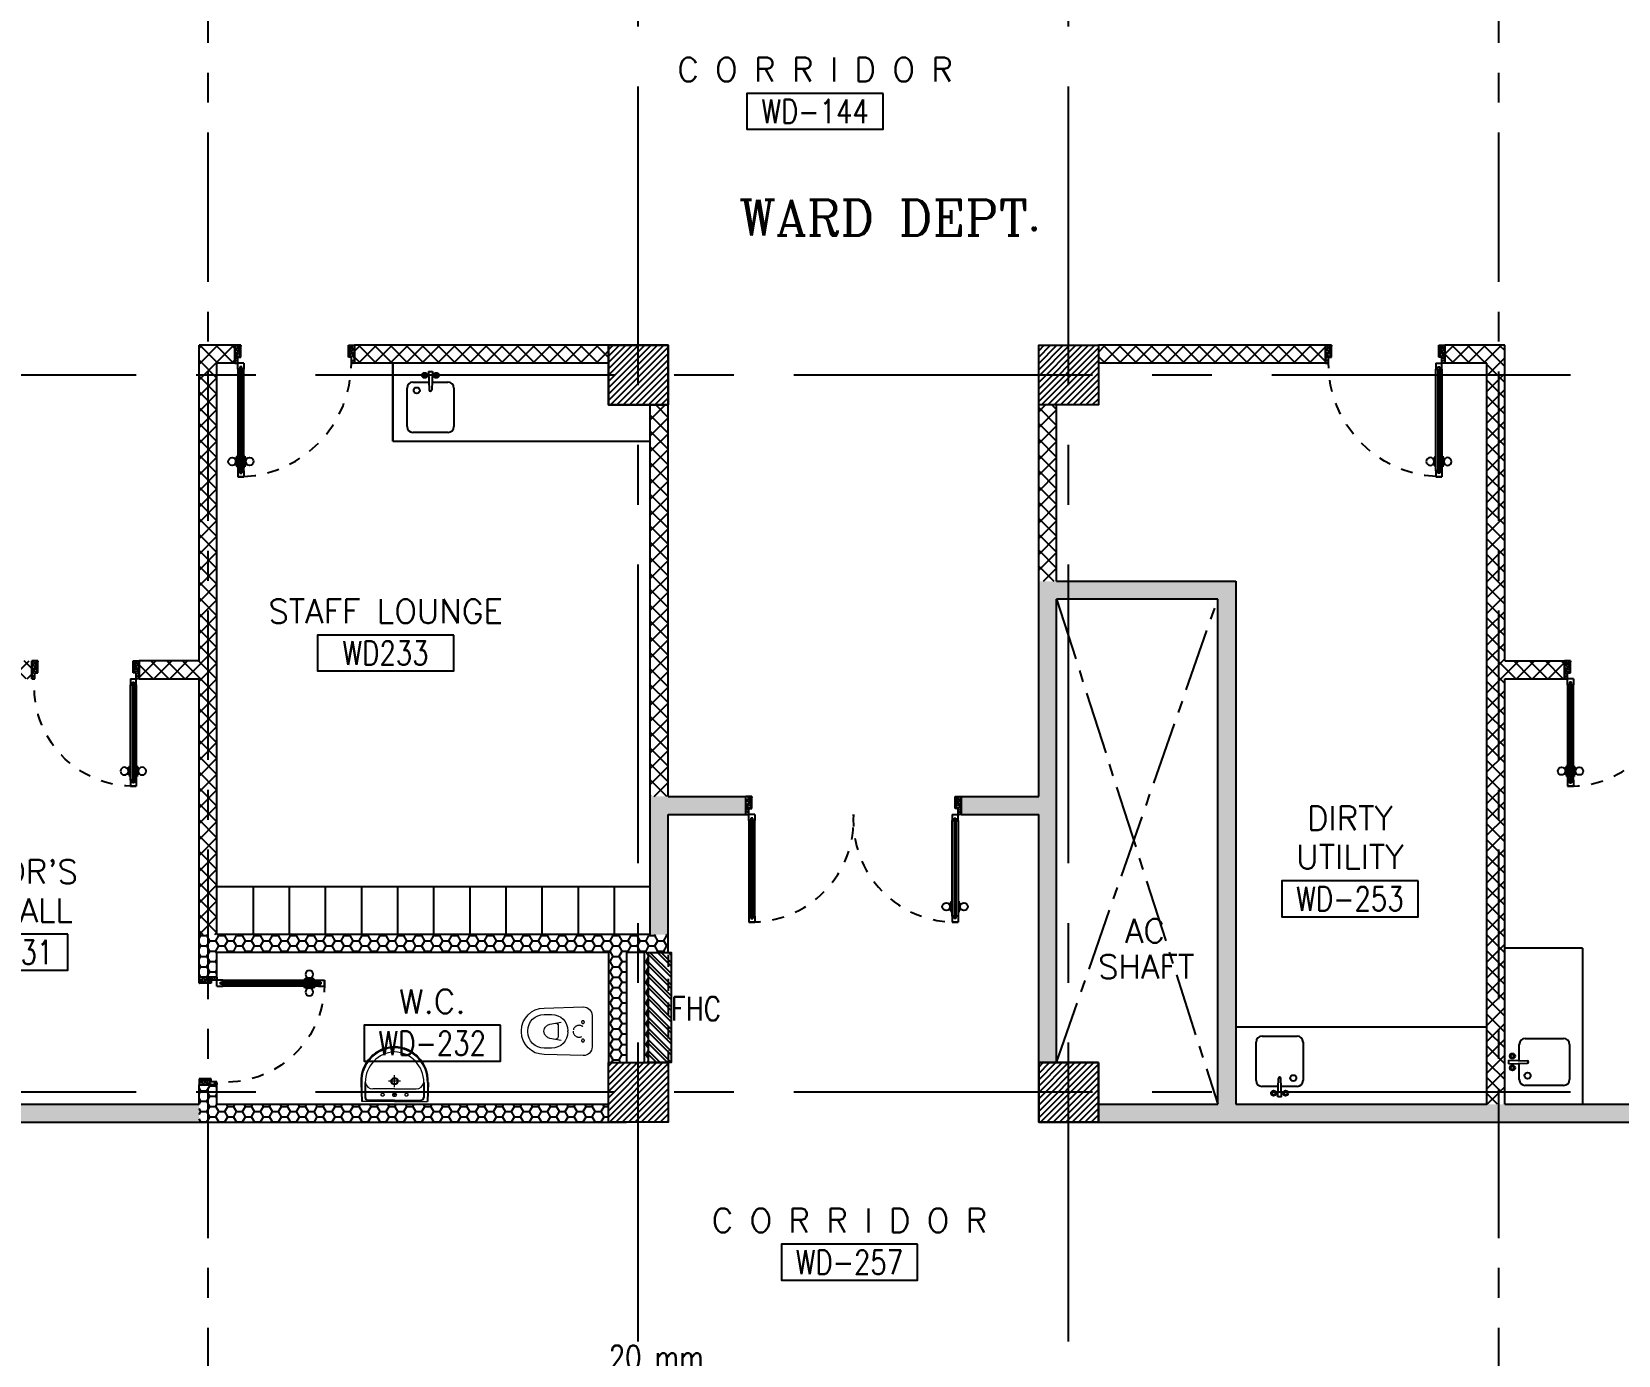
# Model space of a CAD drawing. Extents: x 88852.7 to 88945.7, y 39921.6 to 40001.1.
# Drawn here: x 88912.14 to 88925.41, y 39957.5 to 39968.57 of the extents above; entities that cross this region are included whole.
import ezdxf
from ezdxf.enums import TextEntityAlignment as Align

# ---------------------------------------------------------------- set-up
doc = ezdxf.new("R2010")
doc.units = 0
doc.header["$MEASUREMENT"] = 0
for name, pattern in [('CENTER', [2, 1.25, -0.25, 0.25, -0.25]), ('CENTER2', [1.125, 0.75, -0.125, 0.125, -0.125]), ('CENTERX2', [4, 2.5, -0.5, 0.5, -0.5]), ('DASHED', [0.75, 0.5, -0.25]), ('HIDDEN', [0.375, 0.25, -0.125]), ('HIDDEN2', [0.1875, 0.125, -0.0625])]:
    doc.linetypes.add(name, pattern=pattern)
doc.layers.get('0').update_dxf_attribs({"linetype": 'CONTINUOUS'})
for name, color, linetype in [('AXES', 11, 'CENTERX2'), ('AXES1', 11, 'CENTER'), ('COL', 2, 'CONTINUOUS'), ('DOOR', 7, 'CONTINUOUS'), ('EJ', 9, 'CONTINUOUS'), ('FHC', 4, 'CONTINUOUS'), ('FIX', 3, 'CONTINUOUS'), ('HAT', 8, 'CONTINUOUS'), ('INSUL', 4, 'CONTINUOUS'), ('Locker', 7, 'CONTINUOUS'), ('ME-FIX', 7, 'CONTINUOUS'), ('RM-BOX', 4, 'CONTINUOUS'), ('RM-NAME', 2, 'CONTINUOUS'), ('RM-NO', 2, 'CONTINUOUS'), ('WALL', 2, 'CONTINUOUS'), ('WallType', 11, 'CONTINUOUS'), ('WallType2', 3, 'CONTINUOUS')]:
    doc.layers.add(name, color=color, linetype=linetype)
doc.styles.add('ROMANC', font='romanc', dxfattribs={"height": 0.1})
doc.styles.add('ROMANS', font='ROMANS.shx', dxfattribs={"width": 0.6})
pattern_1 = [(0, (0, 0), (0.075, 0.04330127), [0.05, -0.1]), (120, (0, 0), (-0.074999999836, 0.043301270284), [0.05, -0.1]), (60, (0, 0), (1.64e-10, 0.086602540284), [-0.1, 0.05])]

# ---------------------------------------------------------------- blocks, each defined once
blk = doc.blocks.new('WC1')
at = {"layer": 'FIX', "lineweight": 20}
for p, q in [((-210, 204), (-538, 194)), ((-475, 141), (-538, 141)), ((-727, 5), (-727, -5)), ((-674, 5), (-674, -5)), ((-534, 24), (-540, 0)), ((-540, 0), (-534, -24)), ((-395, 76), (-490, 60)), ((-339, 5), (-339, -5)), ((-137, 0), (-137, 131)), ((-137, -131), (-137, 0)), ((-490, -60), (-395, -76)), ((-538, -141), (-475, -141)), ((-538, -194), (-210, -204)), ((-213, -204), (-210, -204))]:
    blk.add_line(p, q, dxfattribs=at)
at = {"layer": 'FIX', "linetype": 'Continuous', "lineweight": 20}
blk.add_line((-420, -47), (-420, 45), dxfattribs=at)
at = {"layer": 'FIX', "linetype": 'HIDDEN2', "lineweight": 20, "ltscale": 0.3}
blk.add_circle((-245, 0), 49.8, dxfattribs=at)
at = {"layer": 'FIX', "linetype": 'HIDDEN', "lineweight": 20, "ltscale": 0.05}
for centre in [(-213, 78), (-213, -77)]:
    blk.add_circle(centre, 11.6, dxfattribs=at)
at = {"layer": 'FIX', "lineweight": 20}
for centre, radius, start, end in [((-538, 5), 189, 90, 180), ((-538, 5), 136, 90, 180), ((-475, 5), 136, 360, 90), ((-210, 131), 73, 360, 90), ((-473, -7), 68.2, 128.9242, 152.8468), ((-464, -18), 82, 108.496, 128.9242), ((-538, -5), 189, 180, 270), ((-538, -5), 136, 180, 270), ((-473, 7), 68.2, 207.1532, 231.0758), ((-464, 18), 82, 231.0758, 251.504), ((-475, -5), 136, 270, 0), ((-210, -131), 73, 270, 0)]:
    blk.add_arc(centre, radius, start, end, dxfattribs=at)
at = {"layer": 'FIX', "linetype": 'Continuous', "lineweight": 20}
for centre, start, end in [((-443, 46), 357.6662, 91.6121), ((-442, -46), 268.3879, 2.3338)]:
    blk.add_arc(centre, 22.3, start, end, dxfattribs=at)
blk = doc.blocks.new('LAV1')
at = {"layer": 'FIX', "linetype": 'DASHED', "lineweight": 20, "ltscale": 0.05}
for p, q in [((0, 170), (0, 270)), ((0, 170), (0, 270)), ((50, 220), (-50, 220))]:
    blk.add_line(p, q, dxfattribs=at)
at = {"layer": 'FIX', "linetype": 'ByBlock', "ltscale": 0.3}
for p, q in [((-280, 210), (-275, 50)), ((-245, 210), (-245, 85)), ((245, 210), (245, 85)), ((280, 210), (275, 50)), ((0, 60), (-220, 60)), ((0, 60), (220, 60))]:
    blk.add_line(p, q, dxfattribs=at)
at = {"layer": 'FIX', "linetype": 'Continuous', "lineweight": 20}
for p, q in [((-275, 210), (-275, 50)), ((0, 155), (-181, 155)), ((0, 155), (181, 155)), ((275, 210), (275, 50)), ((0, 50), (-275, 50)), ((0, 50), (-252, 50)), ((0, 50), (275, 50)), ((0, 50), (252, 50))]:
    blk.add_line(p, q, dxfattribs=at)
at = {"layer": 'FIX', "lineweight": 20}
for p, q in [((16, 107), (-15, 107)), ((0, 92), (0, 123))]:
    blk.add_line(p, q, dxfattribs=at)
for centre, radius in [((0, 220), 29.5), ((0, 220), 22.5), ((0, 107), 15.5)]:
    blk.add_circle(centre, radius, dxfattribs=at)
at = {"layer": 'FIX', "linetype": 'HIDDEN', "lineweight": 20, "ltscale": 0.05}
for centre in [(-100, 107), (100, 107)]:
    blk.add_circle(centre, 12.4, dxfattribs=at)
at = {"layer": 'FIX', "linetype": 'ByBlock', "ltscale": 0.3}
for centre, radius, start, end in [((7, 220), 287, 91.3776, 182.0064), ((-7, 220), 287, 357.9936, 88.6224), ((-220, 85), 24.9, 179.7021, 269.9486), ((220, 85), 24.9, 270.0514, 0.2979)]:
    blk.add_arc(centre, radius, start, end, dxfattribs=at)
at = {"layer": 'FIX', "linetype": 'Continuous', "lineweight": 20}
for centre, radius, start, end in [((8, 217), 283, 91.6988, 181.351), ((8, 212), 253, 91.7328, 180.4884), ((-8, 217), 283, 358.649, 88.3012), ((-8, 212), 253, 359.5116, 88.2672), ((-179, 222), 66.9, 190.2006, 268.0786), ((179, 222), 66.9, 271.9214, 349.7994)]:
    blk.add_arc(centre, radius, start, end, dxfattribs=at)
blk = doc.blocks.new('A$C272A55A0')
at = {"layer": 'DOOR', "color": 0, "linetype": 'ByBlock'}
for p, q in [((0, 900), (0, 1050)), ((50, 1050), (0, 1050)), ((25, 950), (50, 950)), ((25, 900), (25, 950)), ((50, 950), (50, 1050)), ((1750, 950), (1750, 1050)), ((1750, 1050), (1800, 1050)), ((1775, 950), (1750, 950)), ((1775, 900), (1775, 950)), ((1800, 1050), (1800, 900)), ((0, 900), (25, 900)), ((75, 900), (25, 900)), ((25, 850), (25, 900)), ((42, 850), (25, 850)), ((58, 870), (42, 870)), ((42, 870), (42, 850)), ((58, 850), (58, 870)), ((75, 850), (58, 850)), ((75, 900), (75, 850)), ((1725, 900), (1775, 900)), ((1725, 900), (1725, 850)), ((1725, 850), (1742, 850)), ((1742, 870), (1758, 870)), ((1742, 850), (1742, 870)), ((1758, 870), (1758, 850)), ((1758, 850), (1775, 850)), ((1800, 900), (1775, 900)), ((1775, 850), (1775, 900)), ((1718, 160), (1709, 160)), ((1709, 95), (1709, 160)), ((1725, 173), (1718, 173)), ((1718, 173), (1718, 83)), ((1718, 95), (1718, 160)), ((1775, 173), (1782, 173)), ((1782, 173), (1782, 83)), ((1782, 160), (1791, 160)), ((1782, 95), (1782, 160)), ((1791, 95), (1791, 160)), ((25, 50), (42, 50)), ((25, 50), (25, 0)), ((25, 0), (75, 0)), ((75, 0), (25, 0)), ((42, 50), (42, 30)), ((42, 30), (58, 30)), ((58, 50), (75, 50)), ((58, 50), (58, 30)), ((75, 50), (75, 0)), ((1718, 95), (1709, 95)), ((1725, 83), (1718, 83)), ((1742, 50), (1725, 50)), ((1725, 50), (1725, 0)), ((1775, 0), (1725, 0)), ((1725, 0), (1775, 0)), ((1742, 50), (1742, 30)), ((1758, 30), (1742, 30)), ((1775, 50), (1758, 50)), ((1758, 50), (1758, 30)), ((1775, 83), (1782, 83)), ((1775, 50), (1775, 0)), ((1782, 95), (1791, 95))]:
    blk.add_line(p, q, dxfattribs=at)
at = {"layer": 'DOOR', "color": 9, "linetype": 'ByBlock'}
for p, q in [((50, 1050), (0, 1010)), ((50, 1050), (0, 937)), ((50, 1050), (37, 950)), ((1750, 1050), (1800, 1010)), ((1750, 1050), (1800, 937)), ((1750, 1050), (1763, 950))]:
    blk.add_line(p, q, dxfattribs=at)
at = {"layer": 'DOOR', "linetype": 'ByBlock'}
for p, q in [((25, 850), (25, 50)), ((42, 850), (42, 50)), ((58, 850), (58, 50)), ((75, 50), (75, 850)), ((1725, 50), (1725, 850)), ((1742, 850), (1742, 50)), ((1758, 850), (1758, 50)), ((1775, 850), (1775, 50))]:
    blk.add_line(p, q, dxfattribs=at)
at = {"layer": 'DOOR', "color": 0, "linetype": 'ByBlock'}
for centre in [(1676, 128), (1824, 128)]:
    blk.add_circle(centre, 32.4, dxfattribs=at)
at = {"layer": 'DOOR', "color": 9, "linetype": 'ByBlock'}
for centre, radius, start, end in [((50, 1050), 54.4, 203.2074, 270), ((50, 1050), 74.4, 227.7764, 270), ((50, 1050), 94.4, 238.0182, 270), ((50, 1050), 114, 244.0838, 257.3774), ((50, 1050), 34.4, 180, 270), ((50, 1050), 14.4, 180, 270), ((1750, 1050), 14.4, 270, 0), ((1750, 1050), 34.4, 270, 0), ((1750, 1050), 54.4, 270, 336.7926), ((1750, 1050), 74.4, 270, 312.2236), ((1750, 1050), 94.4, 270, 301.9818), ((1750, 1050), 114, 282.6226, 295.9162), ((50, 1050), 134, 248.1598, 259.28), ((50, 1050), 154, 251.1053, 256.2858), ((1750, 1050), 134, 280.72, 291.8402), ((1750, 1050), 154, 283.7142, 288.8947)]:
    blk.add_arc(centre, radius, start, end, dxfattribs=at)
at = {"layer": 'DOOR', "linetype": 'HIDDEN', "ltscale": 0.5}
for centre, start, end in [((50, 851), 268.3174, 3.2965), ((1750, 851), 176.7035, 271.6826)]:
    blk.add_arc(centre, 851, start, end, dxfattribs=at)
at = {"layer": 'WALL', "linetype": 'ByBlock'}
blk.add_line((1800, 900), (1800, 1050), dxfattribs=at)
blk = doc.blocks.new('*X563')
at = {"color": 0}
for p, q in [((235129, 149533), (235585, 149990)), ((235129, 149586), (235532, 149990)), ((235129, 149639), (235479, 149990)), ((235129, 149692), (235426, 149990)), ((235129, 149745), (235373, 149990)), ((235129, 149798), (235320, 149990)), ((235129, 149851), (235267, 149990)), ((235129, 149905), (235214, 149990)), ((235129, 149958), (235161, 149990)), ((235138, 149490), (235629, 149980)), ((235191, 149490), (235629, 149927)), ((235244, 149490), (235629, 149874)), ((235297, 149490), (235629, 149821)), ((235350, 149490), (235629, 149768)), ((235403, 149490), (235629, 149715)), ((235456, 149490), (235629, 149662)), ((235509, 149490), (235629, 149609)), ((235562, 149490), (235629, 149556)), ((235615, 149490), (235629, 149503))]:
    blk.add_line(p, q, dxfattribs=at)
blk = doc.blocks.new('COL50')
at = {"layer": 'COL'}
blk.add_lwpolyline([(-250, 250), (-250, -250), (250, -250), (250, 250)], close=True, dxfattribs=at)
blk = doc.blocks.new('DOOR90')
at = {"layer": 'DOOR', "linetype": 'ByBlock'}
for p, q in [((0, 0), (-150, 0)), ((-200, -25), (-1000, -25)), ((-200, -42), (-1000, -42)), ((-200, -58), (-1000, -58)), ((-1000, -75), (-200, -75))]:
    blk.add_line(p, q, dxfattribs=at)
at = {"layer": 'DOOR', "color": 0, "linetype": 'ByBlock'}
for p, q in [((-150, 0), (-150, -25)), ((-150, 0), (0, 0)), ((0, -50), (0, 0)), ((-1050, -25), (-1050, -75)), ((-1050, -75), (-1050, -25)), ((-1000, -25), (-1050, -25)), ((-1000, -75), (-1050, -75)), ((-1020, -42), (-1020, -58)), ((-1000, -42), (-1020, -42)), ((-1000, -58), (-1020, -58)), ((-1000, -25), (-1000, -42)), ((-1000, -58), (-1000, -75)), ((-968, -25), (-968, -18)), ((-878, -18), (-968, -18)), ((-968, -75), (-968, -82)), ((-878, -82), (-968, -82)), ((-955, -18), (-955, -9)), ((-955, -9), (-890, -9)), ((-955, -18), (-890, -18)), ((-955, -82), (-955, -91)), ((-955, -82), (-890, -82)), ((-955, -91), (-890, -91)), ((-890, -18), (-890, -9)), ((-890, -82), (-890, -91)), ((-878, -25), (-878, -18)), ((-878, -75), (-878, -82)), ((-200, -42), (-200, -25)), ((-200, -25), (-150, -25)), ((-180, -42), (-200, -42)), ((-200, -75), (-200, -58)), ((-200, -58), (-180, -58)), ((-150, -75), (-200, -75)), ((-180, -58), (-180, -42)), ((-150, -75), (-150, -25)), ((-150, -25), (-100, -25)), ((-100, -25), (-100, -50)), ((-100, -50), (0, -50)), ((-150, -900), (-150, -875)), ((-150, -875), (-100, -875)), ((0, -900), (-150, -900)), ((-150, -900), (0, -900)), ((-100, -850), (0, -850)), ((-100, -875), (-100, -850)), ((0, -850), (0, -900))]:
    blk.add_line(p, q, dxfattribs=at)
at = {"layer": 'DOOR', "color": 9, "linetype": 'ByBlock'}
for p, q in [((0, -50), (-114, 0)), ((0, -50), (-40, 0)), ((0, -50), (-100, -37)), ((0, -850), (-114, -900)), ((0, -850), (-100, -863)), ((0, -850), (-40, -900))]:
    blk.add_line(p, q, dxfattribs=at)
at = {"layer": 'DOOR', "color": 0, "linetype": 'ByBlock'}
for centre in [(-923, 24), (-923, -124)]:
    blk.add_circle(centre, 32.4, dxfattribs=at)
at = {"layer": 'DOOR', "color": 9, "linetype": 'ByBlock'}
for centre, radius, start, end in [((0, -50), 74.4, 137.7764, 180), ((0, -50), 54.4, 113.2074, 180), ((0, -50), 154, 161.1053, 166.2858), ((0, -50), 134, 158.1598, 169.28), ((0, -50), 114, 154.0838, 167.3774), ((0, -50), 94.4, 148.0182, 180), ((0, -50), 34.4, 90, 180), ((0, -50), 14.4, 90, 180), ((0, -850), 154, 193.7142, 198.8947), ((0, -850), 134, 190.72, 201.8402), ((0, -850), 94.4, 180, 211.9818), ((0, -850), 74.4, 180, 222.2236), ((0, -850), 54.4, 180, 246.7926), ((0, -850), 34.4, 180, 270), ((0, -850), 14.4, 180, 270)]:
    blk.add_arc(centre, radius, start, end, dxfattribs=at)
at = {"layer": 'DOOR', "linetype": 'HIDDEN', "ltscale": 0.5}
blk.add_arc((-222, -50), 828, 178.2701, 275.003, dxfattribs=at)
blk = doc.blocks.new('RM1')
at = {"layer": 'RM-BOX'}
blk.add_lwpolyline([(570, -200), (-570, -200), (-570, -500), (570, -500)], close=True, dxfattribs=at)
at = {"layer": 'RM-NAME', "style": 'ROMANS'}
for tag, p in [('ROOMNAME1', (0, 324)), ('ROOMNAME2', (0, 0))]:
    blk.add_attdef(tag, text='', height=200, dxfattribs=at).set_placement(p, align=Align.MIDDLE)
at = {"layer": 'RM-NO', "style": 'ROMANS', "width": 0.8}
blk.add_attdef('ROOMNO', text='', height=200, dxfattribs=at).set_placement((0, -350), align=Align.MIDDLE)
blk = doc.blocks.new('*X562')
at = {"color": 0}
for p, q in [((238729, 149527), (239191, 149990)), ((238729, 149580), (239138, 149990)), ((238729, 149633), (239085, 149990)), ((238729, 149686), (239032, 149990)), ((238729, 149739), (238979, 149990)), ((238729, 149792), (238926, 149990)), ((238729, 149845), (238873, 149990)), ((238729, 149898), (238820, 149990)), ((238729, 149951), (238767, 149990)), ((238744, 149490), (239229, 149974)), ((238797, 149490), (239229, 149921)), ((238850, 149490), (239229, 149868)), ((238903, 149490), (239229, 149815)), ((238956, 149490), (239229, 149762)), ((239009, 149490), (239229, 149709)), ((239062, 149490), (239229, 149656)), ((239116, 149490), (239229, 149603)), ((239169, 149490), (239229, 149550)), ((239222, 149490), (239229, 149497))]:
    blk.add_line(p, q, dxfattribs=at)
blk = doc.blocks.new('*X561')
at = {"color": 0}
for p, q in [((238729, 155520), (239199, 155990)), ((238729, 155573), (239145, 155990)), ((238729, 155626), (239092, 155990)), ((238729, 155679), (239039, 155990)), ((238729, 155732), (238986, 155990)), ((238729, 155785), (238933, 155990)), ((238729, 155838), (238880, 155990)), ((238729, 155891), (238827, 155990)), ((238729, 155944), (238774, 155990)), ((238752, 155490), (239229, 155967)), ((238805, 155490), (239229, 155914)), ((238858, 155490), (239229, 155861)), ((238911, 155490), (239229, 155808)), ((238964, 155490), (239229, 155755)), ((239017, 155490), (239229, 155702)), ((239070, 155490), (239229, 155649)), ((239123, 155490), (239229, 155596)), ((239176, 155490), (239229, 155542))]:
    blk.add_line(p, q, dxfattribs=at)
blk = doc.blocks.new('*X560')
at = {"color": 0}
for p, q in [((235129, 155526), (235592, 155990)), ((235129, 155579), (235539, 155990)), ((235129, 155632), (235486, 155990)), ((235129, 155685), (235433, 155990)), ((235129, 155738), (235380, 155990)), ((235129, 155791), (235327, 155990)), ((235129, 155844), (235274, 155990)), ((235129, 155897), (235221, 155990)), ((235129, 155950), (235168, 155990)), ((235145, 155490), (235629, 155973)), ((235198, 155490), (235629, 155920)), ((235251, 155490), (235629, 155867)), ((235304, 155490), (235629, 155814)), ((235357, 155490), (235629, 155761)), ((235410, 155490), (235629, 155708)), ((235464, 155490), (235629, 155655)), ((235517, 155490), (235629, 155602)), ((235570, 155490), (235629, 155549)), ((235623, 155490), (235629, 155496))]:
    blk.add_line(p, q, dxfattribs=at)
blk = doc.blocks.new('DOOR-10')
at = {"layer": 'DOOR', "color": 0, "linetype": 'ByBlock'}
for p, q in [((-26, 1100), (-76, 1100)), ((-76, 1100), (-26, 1100)), ((-76, 1050), (-76, 1100)), ((-43, 1070), (-59, 1070)), ((-59, 1050), (-59, 1070)), ((-43, 1050), (-43, 1070)), ((-26, 1050), (-26, 1100)), ((-83, 1005), (-92, 1005)), ((-92, 1005), (-92, 940)), ((-83, 940), (-92, 940)), ((-76, 1018), (-83, 1018)), ((-83, 928), (-83, 1018)), ((-83, 1005), (-83, 940)), ((-59, 1050), (-76, 1050)), ((-26, 1050), (-43, 1050)), ((-26, 1018), (-18, 1018)), ((-18, 928), (-18, 1018)), ((-18, 1005), (-9, 1005)), ((-18, 1005), (-18, 940)), ((-18, 940), (-9, 940)), ((-9, 1005), (-9, 940)), ((-76, 928), (-83, 928)), ((-26, 928), (-18, 928)), ((-1001, 0), (-1001, 150)), ((-1001, 150), (-976, 150)), ((-1001, 150), (-1001, 0)), ((-976, 150), (-976, 100)), ((-76, 200), (-59, 200)), ((-76, 150), (-76, 200)), ((-76, 150), (-26, 150)), ((-59, 200), (-59, 180)), ((-59, 180), (-43, 180)), ((-43, 200), (-26, 200)), ((-43, 180), (-43, 200)), ((-26, 200), (-26, 150)), ((-1, 150), (-26, 150)), ((-26, 150), (-26, 100)), ((-951, 0), (-1001, 0)), ((-976, 100), (-951, 100)), ((-951, 100), (-951, 0)), ((-51, 100), (-51, 0)), ((-26, 100), (-51, 100)), ((-51, 0), (-1, 0))]:
    blk.add_line(p, q, dxfattribs=at)
at = {"layer": 'DOOR', "linetype": 'ByBlock'}
for p, q in [((-76, 1050), (-76, 200)), ((-59, 200), (-59, 1050)), ((-43, 200), (-43, 1050)), ((-26, 200), (-26, 1050))]:
    blk.add_line(p, q, dxfattribs=at)
at = {"layer": 'DOOR', "color": 9, "linetype": 'ByBlock'}
for p, q in [((-1, 0), (-1, 150)), ((-951, 0), (-1001, 114)), ((-951, 0), (-1001, 40)), ((-951, 0), (-964, 100)), ((-51, 0), (-1, 114)), ((-51, 0), (-37, 100)), ((-51, 0), (-1, 40))]:
    blk.add_line(p, q, dxfattribs=at)
at = {"layer": 'DOOR', "color": 0, "linetype": 'ByBlock'}
for centre in [(-124, 973), (23, 973)]:
    blk.add_circle(centre, 32.4, dxfattribs=at)
at = {"layer": 'DOOR', "linetype": 'HIDDEN', "ltscale": 0.5}
blk.add_arc((-23, 149), 952, 93.1482, 179.9482, dxfattribs=at)
at = {"layer": 'DOOR', "color": 9, "linetype": 'ByBlock'}
for centre, radius, start, end in [((-951, 0), 154, 103.7142, 108.8947), ((-51, 0), 154, 71.1053, 76.2858), ((-951, 0), 134, 100.72, 111.8402), ((-951, 0), 94.4, 90, 121.9818), ((-951, 0), 74.4, 90, 132.2236), ((-951, 0), 54.4, 90, 156.7926), ((-951, 0), 34.4, 90, 180), ((-951, 0), 14.4, 90, 180), ((-51, 0), 94.4, 58.0182, 90), ((-51, 0), 74.4, 47.7764, 90), ((-51, 0), 54.4, 23.2074, 90), ((-51, 0), 34.4, 0, 90), ((-51, 0), 14.4, 0, 90), ((-51, 0), 134, 68.1598, 79.28), ((-51, 0), 114, 64.0838, 77.3774)]:
    blk.add_arc(centre, radius, start, end, dxfattribs=at)

msp = doc.modelspace()

# ---------------------------------------------------------------- hatches: boundary and pattern name
at = {"layer": 'FHC', "linetype": 'ByBlock', "ltscale": 0.3}
h = msp.add_hatch(dxfattribs=at)
h.set_pattern_fill('ANSI32', color=11, scale=0.175, angle=90, style=0)
h.set_pattern_definition([(135, (88948.536364, 39727.75338), (-0.046403883, -0.046403883), []), (135, (88948.536364, 39727.784316), (-0.046403883, -0.046403883), [])])
h.paths.add_polyline_path([(88917.4854, 39960.8696), (88917.2954, 39960.8696), (88917.2954, 39959.9496), (88917.4854, 39959.9496)])
h.paths.add_polyline_path([(88917.9065, 39959.737), (88917.4856, 39959.737), (88917.4856, 39959.9995), (88917.9065, 39959.9995)], flags=9)
at = {"layer": 'WallType', "linetype": 'Continuous'}
h = msp.add_hatch(dxfattribs=at)
h.set_pattern_fill('ANSI37', color=256, scale=0.75, style=0)
h.paths.add_polyline_path([(88905.0478, 39964.2995), (88904.8478, 39964.2995), (88904.8478, 39962.7995), (88904.304, 39962.7995), (88904.304, 39962.5995), (88904.8478, 39962.5995), (88904.8478, 39959.6996), (88905.0478, 39959.6996), (88905.0478, 39962.5995), (88905.5915, 39962.5995), (88905.5915, 39962.7995), (88905.0478, 39962.7995)])
h.paths.add_polyline_path([(88903.504, 39962.7995), (88902.9603, 39962.7995), (88902.9603, 39962.5995), (88903.504, 39962.5995)])
h.paths.add_polyline_path([(88906.9353, 39962.7995), (88906.4103, 39962.7995), (88906.4103, 39962.5995), (88906.9353, 39962.5995)])
h.paths.add_polyline_path([(88910.2603, 39963.3096), (88910.0103, 39963.3096), (88910.0103, 39963.1596), (88910.1103, 39963.1596), (88910.1103, 39959.9496), (88910.2603, 39959.9496)])
h.paths.add_polyline_path([(88912.1353, 39963.3096), (88910.2603, 39963.3096), (88910.2603, 39963.1596), (88912.1353, 39963.1596)])
h.paths.add_polyline_path([(88913.6103, 39965.6996), (88913.5353, 39965.6996), (88913.5353, 39963.3096), (88913.0353, 39963.3096), (88913.0353, 39963.1596), (88913.5353, 39963.1596), (88913.5353, 39961.0196), (88913.6103, 39961.0196)])
h.paths.add_polyline_path([(88913.6853, 39965.6996), (88913.6103, 39965.6996), (88913.6103, 39961.0196), (88913.6853, 39961.0196)])
h.paths.add_polyline_path([(88913.8353, 39965.9496), (88913.6103, 39965.9496), (88913.6103, 39965.6996), (88913.6853, 39965.6996), (88913.6853, 39965.7996), (88913.8353, 39965.7996)])
h.paths.add_polyline_path([(88913.6103, 39965.9496), (88913.5353, 39965.9496), (88913.5353, 39965.6996), (88913.6103, 39965.6996)])
h.paths.add_polyline_path([(88916.9604, 39965.9496), (88914.8353, 39965.9496), (88914.8353, 39965.7996), (88916.9604, 39965.7996)])
h.paths.add_polyline_path([(88917.4604, 39965.4496), (88917.3103, 39965.4496), (88917.3103, 39962.1746), (88917.4604, 39962.1746)])
h.paths.add_polyline_path([(88910.0103, 39966.8446), (88909.8603, 39966.8446), (88909.8603, 39966.9451), (88909.7103, 39966.9451), (88909.7103, 39966.8446), (88906.4103, 39966.8446), (88906.4103, 39966.6946), (88910.0103, 39966.6946)])
h.paths.add_polyline_path([(88906.4103, 39966.8446), (88903.0603, 39966.8446), (88903.0603, 39966.6946), (88906.4103, 39966.6946)])
h.paths.add_polyline_path([(88910.2603, 39966.8446), (88910.0103, 39966.8446), (88910.0103, 39966.6946), (88910.1103, 39966.6946), (88910.1103, 39965.9496), (88910.2603, 39965.9496)])
h.paths.add_polyline_path([(88910.2603, 39965.4496), (88910.1103, 39965.4496), (88910.1103, 39964.8946), (88910.0103, 39964.8946), (88910.0103, 39964.7446), (88910.2603, 39964.7446)])
h.paths.add_polyline_path([(88910.0103, 39964.8946), (88909.7103, 39964.8946), (88909.7103, 39964.6111), (88909.8603, 39964.6111), (88909.8603, 39964.7446), (88910.0103, 39964.7446)])
h = msp.add_hatch(dxfattribs=at)
h.set_pattern_fill('ANSI37', color=256, scale=0.75, style=0)
h.paths.add_polyline_path([(88920.7094, 39965.4496), (88920.5604, 39965.4496), (88920.5604, 39963.9746), (88920.7094, 39963.9746)])
h.paths.add_polyline_path([(88922.9593, 39965.9496), (88921.0603, 39965.9496), (88921.0603, 39965.7996), (88922.9593, 39965.7996)])
h.paths.add_polyline_path([(88924.4103, 39965.9496), (88923.9593, 39965.9496), (88923.9593, 39965.7996), (88924.3093, 39965.7996), (88924.3093, 39965.6996), (88924.4103, 39965.6996)])
h.paths.add_polyline_path([(88924.4103, 39965.6996), (88924.3093, 39965.6996), (88924.3093, 39959.6996), (88924.4103, 39959.6996)])
h.paths.add_polyline_path([(88924.4593, 39965.6996), (88924.4103, 39965.6996), (88924.4103, 39959.6996), (88924.4593, 39959.6996), (88924.4593, 39963.1596), (88924.9593, 39963.1596), (88924.9593, 39963.3096), (88924.4593, 39963.3096)])
h.paths.add_polyline_path([(88924.4593, 39965.9496), (88924.4103, 39965.9496), (88924.4103, 39965.6996), (88924.4593, 39965.6996)])
h.paths.add_polyline_path([(88927.7603, 39963.3096), (88925.8593, 39963.3096), (88925.8593, 39963.1596), (88927.7603, 39963.1596)])
h.paths.add_polyline_path([(88924.4103, 39959.6996), (88924.3093, 39959.6996), (88924.3093, 39959.5996), (88924.4103, 39959.5996)])
at = {"layer": 'WallType2', "linetype": 'Continuous'}
h = msp.add_hatch(dxfattribs=at)
h.set_pattern_fill('HONEY', color=256, scale=0.4, style=0)
h.set_pattern_definition(pattern_1)
h.paths.add_polyline_path([(88917.4604, 39962.0246), (88918.1104, 39962.0246), (88918.1104, 39962.1746), (88917.3103, 39962.1746), (88917.3103, 39961.0196), (88917.4604, 39961.0196)])
h.paths.add_polyline_path([(88920.7103, 39963.8249), (88920.7104, 39963.8246), (88920.8103, 39963.8246), (88920.8103, 39963.9746), (88920.5604, 39963.9746), (88920.5604, 39962.1746), (88919.9104, 39962.1746), (88919.9104, 39962.0246), (88920.5604, 39962.0246), (88920.5604, 39959.9496), (88920.7103, 39959.9496)])
h.paths.add_polyline_path([(88922.2093, 39963.9746), (88920.8103, 39963.9746), (88920.8103, 39963.8246), (88922.0593, 39963.8246), (88922.0593, 39959.6996), (88922.2093, 39959.6996)])
h = msp.add_hatch(dxfattribs=at)
h.set_pattern_fill('HONEY', color=256, scale=0.4, style=0)
h.set_pattern_definition(pattern_1)
h.paths.add_polyline_path([(88913.6103, 39961.0196), (88913.5353, 39961.0196), (88913.5353, 39960.6621), (88913.6103, 39960.6621)])
h.paths.add_polyline_path([(88917.2103, 39961.0196), (88913.6103, 39961.0196), (88913.6103, 39960.6621), (88913.6853, 39960.6621), (88913.6853, 39960.8696), (88916.9603, 39960.8696), (88916.9603, 39959.9496), (88917.1104, 39959.9496), (88917.1104, 39960.8695), (88917.2103, 39960.8695)])
h.paths.add_polyline_path([(88917.4604, 39961.0196), (88917.2103, 39961.0196), (88917.2103, 39960.8695), (88917.2604, 39960.8695), (88917.2604, 39959.9496), (88917.2954, 39959.9496), (88917.2954, 39960.8695), (88917.2954, 39960.8696), (88917.4604, 39960.8696)])
h.paths.add_polyline_path([(88916.9604, 39959.5996), (88913.6853, 39959.5996), (88913.6853, 39959.6996), (88913.6103, 39959.6996), (88913.6103, 39959.4496), (88916.9604, 39959.4496)])
h.paths.add_polyline_path([(88913.6103, 39959.6996), (88913.5353, 39959.6996), (88913.5353, 39959.4496), (88913.6103, 39959.4496)])
h.paths.add_polyline_path([(88913.6103, 39959.7621), (88913.5353, 39959.7621), (88913.5353, 39959.6996), (88913.6103, 39959.6996)])
h.paths.add_polyline_path([(88913.6853, 39959.7621), (88913.6103, 39959.7621), (88913.6103, 39959.6996), (88913.6853, 39959.6996)])
h = msp.add_hatch(dxfattribs=at)
h.set_pattern_fill('HONEY', color=256, scale=0.4, style=0)
h.set_pattern_definition(pattern_1)
h.paths.add_polyline_path([(88924.4103, 39959.5996), (88924.3093, 39959.5996), (88922.2093, 39959.5996), (88922.2093, 39959.6996), (88922.0593, 39959.6996), (88922.0593, 39959.5996), (88921.0603, 39959.5996), (88921.0603, 39959.4496), (88924.4103, 39959.4496)])
h.paths.add_polyline_path([(88927.7603, 39959.5996), (88924.4103, 39959.5996), (88924.4103, 39959.4496), (88927.7603, 39959.4496)])
h = msp.add_hatch(dxfattribs=at)
h.set_pattern_fill('HONEY', color=256, scale=0.4, style=0)
h.set_pattern_definition(pattern_1)
h.paths.add_polyline_path([(88909.7603, 39959.5996), (88908.1353, 39959.5996), (88908.1353, 39959.4496), (88909.7603, 39959.4496)])
h.paths.add_polyline_path([(88913.5353, 39959.5996), (88910.2603, 39959.5996), (88910.2603, 39959.4496), (88913.5353, 39959.4496)])

# ---------------------------------------------------------------- linework, layer by layer
at = {"layer": 'AXES'}
for p, q in [((88917.2103, 39921.6153), (88917.2103, 40000.4279)), ((88920.8103, 39921.6153), (88920.8103, 40000.4279)), ((88945.0103, 39965.6996), (88876.9703, 39965.6996)), ((88945.0103, 39959.6996), (88876.9703, 39959.6996))]:
    msp.add_line(p, q, dxfattribs=at)
at = {"layer": 'AXES1'}
for p, q in [((88913.6103, 39928.4796), (88913.6103, 39987.2996)), ((88924.4103, 39928.4796), (88924.4103, 39987.2996))]:
    msp.add_line(p, q, dxfattribs=at)
at = {"layer": 'FHC', "linetype": 'ByBlock', "ltscale": 0.3}
msp.add_lwpolyline([(88917.2954, 39959.9496), (88917.2954, 39960.8696), (88917.4854, 39960.8696), (88917.4854, 39959.9496)], close=True, dxfattribs=at)
at = {"layer": 'INSUL', "linetype": 'CENTER2', "ltscale": 0.7}
for p, q in [((88920.7104, 39959.9496), (88922.0593, 39963.8246)), ((88920.7104, 39963.8246), (88922.0593, 39959.5996))]:
    msp.add_line(p, q, dxfattribs=at)
at = {"layer": 'Locker'}
msp.add_line((88917.3103, 39961.4196), (88913.6853, 39961.4196), dxfattribs=at)
at = {"layer": 'Locker', "linetype": 'Continuous'}
for p, q in [((88913.9873, 39961.4196), (88913.9873, 39961.0196)), ((88914.2894, 39961.4196), (88914.2894, 39961.0196)), ((88914.5915, 39961.4196), (88914.5915, 39961.0196)), ((88914.8936, 39961.4196), (88914.8936, 39961.0196)), ((88915.1957, 39961.4196), (88915.1957, 39961.0196)), ((88915.4978, 39961.4196), (88915.4978, 39961.0196)), ((88915.7999, 39961.4196), (88915.7999, 39961.0196)), ((88916.1019, 39961.4196), (88916.1019, 39961.0196)), ((88916.404, 39961.4196), (88916.404, 39961.0196)), ((88916.7061, 39961.4196), (88916.7061, 39961.0196)), ((88917.0082, 39961.4196), (88917.0082, 39961.0196))]:
    msp.add_line(p, q, dxfattribs=at)
at = {"layer": 'ME-FIX'}
for p, q in [((88915.1557, 39965.7976), (88915.1557, 39965.1476)), ((88915.1557, 39965.1476), (88915.1557, 39965.7976)), ((88915.325, 39965.6408), (88915.4615, 39965.6408)), ((88915.4555, 39965.729), (88915.4615, 39965.5738)), ((88915.4555, 39965.729), (88915.4875, 39965.729)), ((88915.4875, 39965.729), (88915.4815, 39965.5738)), ((88915.4815, 39965.6408), (88915.6179, 39965.6408)), ((88915.2752, 39965.2699), (88915.2752, 39965.591)), ((88915.6678, 39965.591), (88915.6678, 39965.2699)), ((88915.6179, 39965.22), (88915.325, 39965.22)), ((88915.1557, 39965.1476), (88917.3102, 39965.1476)), ((88925.1093, 39960.9056), (88924.4593, 39960.9056)), ((88925.1093, 39960.9056), (88925.1093, 39959.5976)), ((88922.2103, 39960.2476), (88924.3093, 39960.2476)), ((88922.4296, 39960.1696), (88922.7225, 39960.1696)), ((88922.3797, 39959.7986), (88922.3797, 39960.1197)), ((88922.7724, 39960.1197), (88922.7724, 39959.7986)), ((88924.5815, 39959.9632), (88924.5815, 39960.0997)), ((88924.6314, 39960.1495), (88924.9524, 39960.1495)), ((88925.0023, 39960.0997), (88925.0023, 39959.8067)), ((88924.4933, 39959.9692), (88924.6485, 39959.9632)), ((88924.4933, 39959.9372), (88924.4933, 39959.9692)), ((88924.4933, 39959.9372), (88924.6485, 39959.9432)), ((88924.5815, 39959.8067), (88924.5815, 39959.9432)), ((88922.56, 39959.6605), (88922.5661, 39959.8158)), ((88922.5921, 39959.6605), (88922.586, 39959.8158)), ((88922.5661, 39959.7487), (88922.4296, 39959.7487)), ((88922.5921, 39959.6605), (88922.56, 39959.6605)), ((88922.7225, 39959.7487), (88922.586, 39959.7487)), ((88924.9524, 39959.7569), (88924.6314, 39959.7569))]:
    msp.add_line(p, q, dxfattribs=at)
for centre, radius in [((88915.4217, 39965.698), 0.0217), ((88915.4217, 39965.698), 0.014), ((88915.5213, 39965.698), 0.0217), ((88915.5213, 39965.698), 0.014), ((88915.357, 39965.5714), 0.0255), ((88924.5244, 39960.003), 0.0217), ((88924.5244, 39959.9034), 0.0217), ((88924.5244, 39960.003), 0.014), ((88924.5244, 39959.9034), 0.014), ((88922.6905, 39959.8182), 0.0255), ((88924.6509, 39959.8387), 0.0255), ((88922.5263, 39959.6916), 0.0217), ((88922.5263, 39959.6916), 0.014), ((88922.6258, 39959.6916), 0.0217), ((88922.6258, 39959.6916), 0.014)]:
    msp.add_circle(centre, radius, dxfattribs=at)
for centre, radius, start, end in [((88915.325, 39965.591), 0.0499, 90, 180), ((88915.6179, 39965.591), 0.0499, 0, 90), ((88915.4715, 39965.5738), 0.00997, 180, 0), ((88915.325, 39965.2699), 0.0499, 180, 270), ((88915.6179, 39965.2699), 0.0499, 270, 0), ((88922.4296, 39960.1197), 0.0499, 90, 180), ((88922.7225, 39960.1197), 0.0499, 0, 90), ((88924.6314, 39960.0997), 0.0499, 90, 180), ((88924.9524, 39960.0997), 0.0499, 0, 90), ((88924.6485, 39959.9532), 0.00997, 270, 90), ((88922.4296, 39959.7986), 0.0499, 180, 270), ((88922.576, 39959.8158), 0.00997, 0, 180), ((88922.7225, 39959.7986), 0.0499, 270, 0), ((88924.6314, 39959.8067), 0.0499, 180, 270), ((88924.9524, 39959.8067), 0.0499, 270, 0)]:
    msp.add_arc(centre, radius, start, end, dxfattribs=at)
at = {"layer": 'WALL'}
for p, q in [((88913.5353, 39963.3096), (88913.5353, 39965.9496)), ((88913.8353, 39965.9496), (88913.5353, 39965.9496)), ((88913.8353, 39965.7996), (88913.8353, 39965.9496)), ((88914.8353, 39965.7996), (88914.8353, 39965.9496)), ((88916.9603, 39965.9496), (88914.8353, 39965.9496)), ((88922.9593, 39965.9496), (88921.0603, 39965.9496)), ((88922.9593, 39965.7996), (88922.9593, 39965.9496)), ((88924.4593, 39965.9496), (88923.9593, 39965.9496)), ((88923.9593, 39965.7996), (88923.9593, 39965.9496)), ((88924.4593, 39963.3096), (88924.4593, 39965.9496)), ((88913.6853, 39961.0196), (88913.6853, 39965.7996)), ((88913.8353, 39965.7996), (88913.6853, 39965.7996)), ((88916.9603, 39965.7996), (88914.8353, 39965.7996)), ((88922.9593, 39965.7996), (88921.0603, 39965.7996)), ((88924.3093, 39965.7996), (88923.9593, 39965.7996)), ((88924.3093, 39959.5996), (88924.3093, 39965.7996)), ((88917.3103, 39961.0196), (88917.3103, 39965.4496)), ((88917.4604, 39962.1746), (88917.4604, 39965.4496)), ((88920.5604, 39962.1746), (88920.5604, 39965.4496)), ((88920.7094, 39963.9746), (88920.7094, 39965.4496)), ((88920.7094, 39963.9746), (88922.2093, 39963.9746)), ((88922.2093, 39963.9746), (88922.2093, 39959.5996)), ((88922.0593, 39963.8246), (88920.7103, 39963.8246)), ((88920.7103, 39959.9496), (88920.7103, 39963.8246)), ((88922.0593, 39959.5996), (88922.0593, 39963.8246)), ((88913.0353, 39963.1596), (88913.0353, 39963.3096)), ((88913.5353, 39963.3096), (88913.0353, 39963.3096)), ((88924.4593, 39963.3096), (88924.9593, 39963.3096)), ((88924.9593, 39963.1596), (88924.9593, 39963.3096)), ((88913.0353, 39963.1596), (88913.5353, 39963.1596)), ((88913.5353, 39960.6621), (88913.5353, 39963.1596)), ((88924.4593, 39963.1596), (88924.9593, 39963.1596)), ((88924.4593, 39959.5996), (88924.4593, 39963.1596)), ((88917.4604, 39962.1746), (88918.1104, 39962.1746)), ((88918.1104, 39962.0246), (88918.1104, 39962.1746)), ((88919.9104, 39962.1746), (88920.5604, 39962.1746)), ((88919.9104, 39962.0246), (88919.9104, 39962.1746)), ((88917.4604, 39962.0246), (88918.1104, 39962.0246)), ((88917.4604, 39960.8695), (88917.4604, 39962.0246)), ((88919.9104, 39962.0246), (88920.5604, 39962.0246)), ((88920.5604, 39959.7996), (88920.5604, 39962.0246)), ((88917.3103, 39961.0196), (88913.6853, 39961.0196)), ((88913.6853, 39960.6621), (88913.6853, 39960.8696)), ((88916.9603, 39960.8696), (88916.9603, 39959.9496)), ((88917.1104, 39960.8695), (88917.1104, 39959.9496)), ((88917.2604, 39960.8695), (88917.1104, 39960.8695)), ((88917.2604, 39960.8695), (88917.2604, 39959.9496)), ((88917.2954, 39959.9496), (88917.2954, 39960.8695)), ((88917.2954, 39960.8695), (88917.4604, 39960.8695)), ((88913.5353, 39959.5996), (88913.5353, 39959.7621)), ((88913.6853, 39959.5996), (88913.6853, 39959.7621)), ((88910.2603, 39959.5996), (88913.5353, 39959.5996)), ((88913.6853, 39959.5996), (88916.9603, 39959.5996)), ((88921.0603, 39959.5996), (88922.0593, 39959.5996)), ((88922.2093, 39959.5996), (88924.3093, 39959.5996)), ((88924.4593, 39959.5996), (88927.7603, 39959.5996)), ((88910.2603, 39959.4496), (88917.1104, 39959.4496)), ((88921.0603, 39959.4496), (88927.7603, 39959.4496))]:
    msp.add_line(p, q, dxfattribs=at)
at = {"layer": 'WALL', "linetype": 'ByBlock'}
for p, q in [((88916.9603, 39960.8696), (88913.6853, 39960.8696)), ((88913.6853, 39960.6621), (88913.5353, 39960.6621)), ((88913.6853, 39959.7621), (88913.5353, 39959.7621))]:
    msp.add_line(p, q, dxfattribs=at)
at = {"layer": 'WALL', "color": 250, "linetype": 'HIDDEN', "ltscale": 0.25}
msp.add_line((88917.4627, 39959.9496), (88917.4627, 39960.8695), dxfattribs=at)
at = {"layer": 'WALL', "linetype": 'ByBlock', "ltscale": 0.3}
for points in [[(88916.9604, 39965.4496), (88917.4604, 39965.4496), (88917.4604, 39965.9496), (88916.9604, 39965.9496)], [(88921.0603, 39965.4496), (88920.5603, 39965.4496), (88920.5603, 39965.9496), (88921.0603, 39965.9496)], [(88921.0603, 39959.9496), (88920.5603, 39959.9496), (88920.5603, 39959.4496), (88921.0603, 39959.4496)]]:
    msp.add_lwpolyline(points, close=True, dxfattribs=at)

# ---------------------------------------------------------------- block references
at = {"layer": 'COL', "xscale": -0.001000000003841706, "yscale": 0.000999999996565748, "zscale": 0.001}
for p in [(88917.2104, 39965.6996), (88920.8103, 39965.6996), (88917.2104, 39959.6996), (88920.8103, 39959.6996)]:
    msp.add_blockref('COL50', p, dxfattribs=at)
at = {"layer": 'DOOR', "color": 0, "linetype": 'ByBlock', "ltscale": 0.3, "yscale": 0.000999999996565748, "zscale": 0.001, "rotation": 180}
for p, xscale in [((88913.8346, 39965.9495), 0.001000000003841706), ((88923.96, 39965.9496), -0.001000000003841706)]:
    msp.add_blockref('DOOR-10', p, dxfattribs=dict(at, xscale=xscale))
at = {"layer": 'DOOR', "color": 0, "linetype": 'ByBlock', "yscale": 0.000999999996565748, "zscale": 0.001}
for p, xscale, rotation in [((88913.0353, 39963.3096), -0.000999999996565748, 270), ((88924.9593, 39963.3096), 0.000999999996565748, 90)]:
    msp.add_blockref('DOOR90', p, dxfattribs=dict(at, xscale=xscale, rotation=rotation))
for name, p, xscale in [('A$C272A55A0', (88918.1104, 39961.1242), 0.001000000003841706), ('DOOR90', (88913.5353, 39960.6621), -0.001000000003841706)]:
    msp.add_blockref(name, p, dxfattribs=dict(at, xscale=xscale))
at = {"layer": 'FIX', "xscale": -0.001000000003841706, "yscale": 0.000999999996565748, "zscale": 0.001, "rotation": 180}
msp.add_blockref('WC1', (88916.9603, 39960.2101), dxfattribs=at)
at = {"layer": 'FIX', "xscale": 0.001000000003841706, "yscale": 0.000999999996565748, "zscale": 0.001}
msp.add_blockref('LAV1', (88915.1708, 39959.5722), dxfattribs=at)
at = {"layer": 'HAT', "xscale": 0.001000000003841706, "yscale": 0.000999999996565748, "zscale": 0.001}
for name in ['*X560', '*X561', '*X563', '*X562']:
    msp.add_blockref(name, (88681.8317, 39809.9598), dxfattribs=at)
at = {"layer": 'RM-NAME', "xscale": 0.001000000003841706, "yscale": 0.000999999996565748, "zscale": 0.001}
for p, values in [((88918.6894, 39968.256), {'ROOMNO': 'WD-144', 'ROOMNAME2': 'C O R R I D O R'}), ((88915.0959, 39963.7244), {'ROOMNO': 'WD233', 'ROOMNAME2': 'STAFF LOUNGE'}), ((88923.1647, 39961.6687), {'ROOMNO': 'WD-253', 'ROOMNAME2': 'UTILITY', 'ROOMNAME1': 'DIRTY'}), ((88911.8668, 39961.2215), {'ROOMNO': 'WD-231', 'ROOMNAME2': 'ON-CALL', 'ROOMNAME1': "DOCTOR'S"}), ((88915.4869, 39960.4599), {'ROOMNO': 'WD-232', 'ROOMNAME2': 'W.C.'}), ((88918.9771, 39958.6277), {'ROOMNO': 'WD-257', 'ROOMNAME2': 'C O R R I D O R'})]:
    msp.add_blockref('RM1', p, dxfattribs=at).add_auto_attribs(values)

# ---------------------------------------------------------------- texts
at = {"layer": 'EJ', "color": 2, "style": 'ROMANS', "width": 0.8}
msp.add_text('20 mm', height=0.2, dxfattribs=at).set_placement((88917.3612, 39957.4824), align=Align.MIDDLE)
at = {"layer": 'RM-NAME', "color": 2, "style": 'ROMANC'}
msp.add_text(' WARD DEPT. ', height=0.3, dxfattribs=at).set_placement((88919.3137, 39967.0164), align=Align.MIDDLE)
at = {"layer": 'RM-NAME', "style": 'ROMANS'}
for s, p in [('AC', (88921.4504, 39961.0504)), ('SHAFT', (88921.46, 39960.7505))]:
    msp.add_text(s, height=0.2, dxfattribs=at).set_placement(p, align=Align.MIDDLE)
at = {"layer": 'WALL', "style": 'ROMANS', "width": 0.8}
msp.add_text('FHC', height=0.2, dxfattribs=at).set_placement((88917.4844, 39960.2993))

doc.saveas('drawing.dxf')
